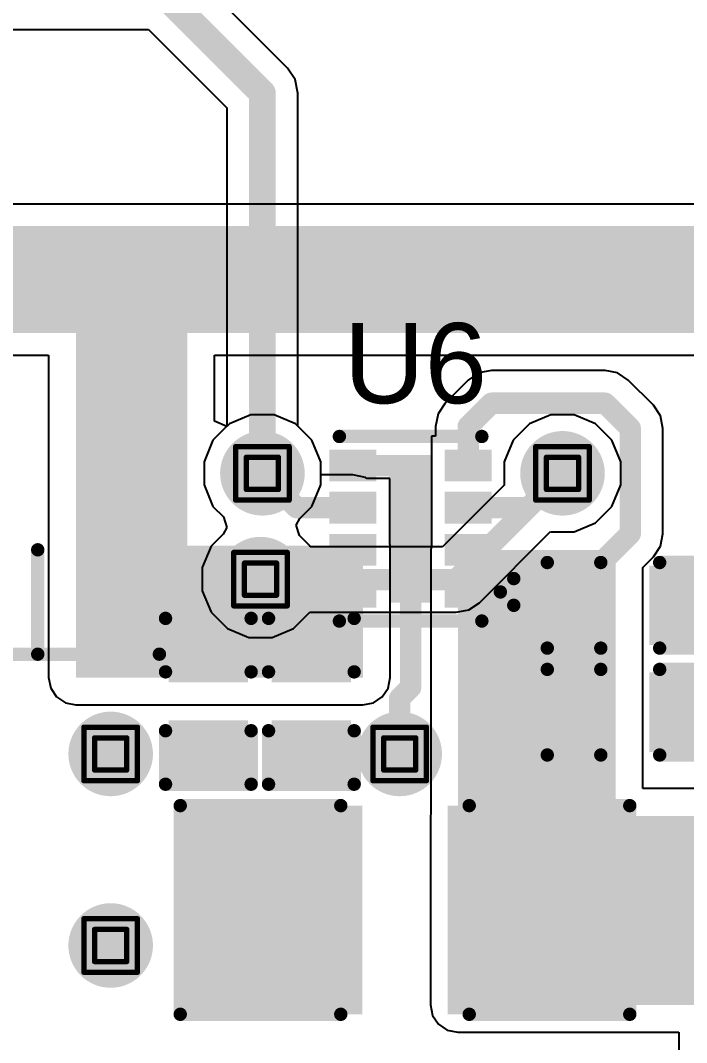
# Model space of a CAD drawing. Header units: inches. Extents: x -6 to 198, y 0 to 119.
# Drawn here: x 48.01 to 54.34, y 21.79 to 31.5 of the extents above; entities that cross this region are included whole.
import ezdxf

# ---------------------------------------------------------------- set-up
doc = ezdxf.new("R2010")
doc.units = ezdxf.units.IN
for name, color, linetype in [('Bottom Layer', 5, 'Continuous'), ('Bottom Solder', 6, 'Continuous'), ('Drill Drawing', 1, 'Continuous'), ('Top Layer', 1, 'Continuous'), ('Top Overlay', 2, 'Continuous'), ('Top Paste', 8, 'Continuous'), ('Top Solder', 216, 'Continuous'), ('Via Holes', 16, 'Continuous')]:
    doc.layers.add(name, color=color, linetype=linetype)
doc.styles.add('Arial', font='', dxfattribs={"height": 0.2})
doc.styles.get('Arial').set_extended_font_data('Arial')

# ---------------------------------------------------------------- blocks, each defined once
blk = doc.blocks.new('DFN_8_1_2_1_6__22')
at = {"layer": 'Top Layer'}
for points in [[(-0.375, 0.7), (-0.375, 0.5), (-0.72, 0.5), (-0.72, 0.7)], [(0.72, 0.7), (0.72, 0.5), (0.375, 0.5), (0.375, 0.7)], [(0.15, 0.65), (0.15, -0.65), (-0.15, -0.65), (-0.15, 0.65)], [(-0.375, 0.3), (-0.375, 0.1), (-0.72, 0.1), (-0.72, 0.3)], [(0.72, 0.3), (0.72, 0.1), (0.375, 0.1), (0.375, 0.3)], [(-0.375, -0.1), (-0.375, -0.3), (-0.72, -0.3), (-0.72, -0.1)], [(0.72, -0.1), (0.72, -0.3), (0.375, -0.3), (0.375, -0.1)], [(-0.375, -0.5), (-0.375, -0.7), (-0.72, -0.7), (-0.72, -0.5)], [(0.72, -0.5), (0.72, -0.7), (0.375, -0.7), (0.375, -0.5)]]:
    blk.add_hatch(color=1, dxfattribs=at).paths.add_polyline_path(points)
at = {"layer": 'Top Paste'}
for points in [[(-0.375, 0.7), (-0.375, 0.5), (-0.72, 0.5), (-0.72, 0.7)], [(0.72, 0.7), (0.72, 0.5), (0.375, 0.5), (0.375, 0.7)], [(0.15, 0.65), (0.15, -0.65), (-0.15, -0.65), (-0.15, 0.65)], [(-0.375, 0.3), (-0.375, 0.1), (-0.72, 0.1), (-0.72, 0.3)], [(0.72, 0.3), (0.72, 0.1), (0.375, 0.1), (0.375, 0.3)], [(-0.375, -0.1), (-0.375, -0.3), (-0.72, -0.3), (-0.72, -0.1)], [(0.72, -0.1), (0.72, -0.3), (0.375, -0.3), (0.375, -0.1)], [(-0.375, -0.5), (-0.375, -0.7), (-0.72, -0.7), (-0.72, -0.5)], [(0.72, -0.5), (0.72, -0.7), (0.375, -0.7), (0.375, -0.5)]]:
    blk.add_hatch(color=8, dxfattribs=at).paths.add_polyline_path(points)
at = {"layer": 'Top Solder'}
for points in [[(-0.3242, 0.7508), (-0.3242, 0.4492), (-0.7708, 0.4492), (-0.7708, 0.7508)], [(0.2008, 0.7008), (0.2008, -0.7008), (-0.2008, -0.7008), (-0.2008, 0.7008)], [(0.7708, 0.7508), (0.7708, 0.4492), (0.3242, 0.4492), (0.3242, 0.7508)], [(-0.3242, 0.3508), (-0.3242, 0.0492), (-0.7708, 0.0492), (-0.7708, 0.3508)], [(0.7708, 0.3508), (0.7708, 0.0492), (0.3242, 0.0492), (0.3242, 0.3508)], [(-0.3242, -0.0492), (-0.3242, -0.3508), (-0.7708, -0.3508), (-0.7708, -0.0492)], [(0.7708, -0.0492), (0.7708, -0.3508), (0.3242, -0.3508), (0.3242, -0.0492)], [(-0.3242, -0.4492), (-0.3242, -0.7508), (-0.7708, -0.7508), (-0.7708, -0.4492)], [(0.7708, -0.4492), (0.7708, -0.7508), (0.3242, -0.7508), (0.3242, -0.4492)]]:
    blk.add_hatch(color=216, dxfattribs=at).paths.add_polyline_path(points)
at = {"layer": 'Top Overlay', "const_width": 0.127}
for points in [[(0.6762, 0.8762), (-0.6762, 0.8762)], [(-0.8523, 0.6), (-0.9793, 0.727)], [(-0.9793, 0.727), (-0.9793, 0.473)], [(-0.8523, 0.6), (-0.9793, 0.473)], [(0.6762, -0.8762), (-0.6762, -0.8762)]]:
    blk.add_lwpolyline(points, dxfattribs=at)
at = {"layer": 'Top Overlay', "const_width": 0.0635}
for points in [[(-0.7079, 0.8762, 1), (-0.6444, 0.8762, 1)], [(0.6444, 0.8762, 1), (0.7079, 0.8762, 1)], [(-1.011, 0.727, 1), (-0.9475, 0.727, 1)], [(-1.011, 0.727, 1), (-0.9475, 0.727, 1)], [(-0.884, 0.6, 1), (-0.8205, 0.6, 1)], [(-0.884, 0.6, 1), (-0.8205, 0.6, 1)], [(-1.011, 0.473, 1), (-0.9475, 0.473, 1)], [(-1.011, 0.473, 1), (-0.9475, 0.473, 1)], [(-0.7079, -0.8762, 1), (-0.6444, -0.8762, 1)], [(0.6444, -0.8762, 1), (0.7079, -0.8762, 1)]]:
    blk.add_lwpolyline(points, format="xyb", close=True, dxfattribs=at)
blk = doc.blocks.new('C___0402_26')
at = {"layer": 'Top Layer'}
for points in [[(-0.6985, -0.3175), (-0.6985, 0.3175), (-0.2413, 0.3175), (-0.2413, -0.3175)], [(0.2413, -0.3175), (0.2413, 0.3175), (0.6985, 0.3175), (0.6985, -0.3175)]]:
    blk.add_hatch(color=1, dxfattribs=at).paths.add_polyline_path(points)
at = {"layer": 'Top Paste'}
for points in [[(-0.6985, -0.3175), (-0.6985, 0.3175), (-0.2413, 0.3175), (-0.2413, -0.3175)], [(0.2413, -0.3175), (0.2413, 0.3175), (0.6985, 0.3175), (0.6985, -0.3175)]]:
    blk.add_hatch(color=8, dxfattribs=at).paths.add_polyline_path(points)
at = {"layer": 'Top Solder'}
for points in [[(-0.7585, -0.3775), (-0.7585, 0.3775), (-0.1813, 0.3775), (-0.1813, -0.3775)], [(0.1813, -0.3775), (0.1813, 0.3775), (0.7585, 0.3775), (0.7585, -0.3775)]]:
    blk.add_hatch(color=216, dxfattribs=at).paths.add_polyline_path(points)
at = {"layer": 'Top Overlay', "const_width": 0.127}
for points in [[(-0.7874, 0.4064), (-0.7874, -0.4064)], [(-0.2794, 0.4064), (-0.7874, 0.4064)], [(0.7874, 0.4064), (0.2794, 0.4064)], [(0.7874, 0.4064), (0.7874, -0.4064)], [(-0.2794, -0.4064), (-0.7874, -0.4064)], [(0.7874, -0.4064), (0.2794, -0.4064)]]:
    blk.add_lwpolyline(points, dxfattribs=at)
at = {"layer": 'Top Overlay', "const_width": 0.0635}
for points in [[(-0.8191, 0.4064, 1), (-0.7556, 0.4064, 1)], [(-0.8191, 0.4064, 1), (-0.7556, 0.4064, 1)], [(-0.3111, 0.4064, 1), (-0.2477, 0.4064, 1)], [(0.2477, 0.4064, 1), (0.3111, 0.4064, 1)], [(0.7556, 0.4064, 1), (0.8191, 0.4064, 1)], [(0.7556, 0.4064, 1), (0.8191, 0.4064, 1)], [(-0.8191, -0.4064, 1), (-0.7556, -0.4064, 1)], [(-0.8191, -0.4064, 1), (-0.7556, -0.4064, 1)], [(-0.3111, -0.4064, 1), (-0.2477, -0.4064, 1)], [(0.2477, -0.4064, 1), (0.3111, -0.4064, 1)], [(0.7556, -0.4064, 1), (0.8191, -0.4064, 1)], [(0.7556, -0.4064, 1), (0.8191, -0.4064, 1)]]:
    blk.add_lwpolyline(points, format="xyb", close=True, dxfattribs=at)
blk = doc.blocks.new('C___0402_28')
at = {"layer": 'Top Layer'}
for points in [[(-0.6985, -0.3175), (-0.6985, 0.3175), (-0.2413, 0.3175), (-0.2413, -0.3175)], [(0.2413, -0.3175), (0.2413, 0.3175), (0.6985, 0.3175), (0.6985, -0.3175)]]:
    blk.add_hatch(color=1, dxfattribs=at).paths.add_polyline_path(points)
at = {"layer": 'Top Paste'}
for points in [[(-0.6985, -0.3175), (-0.6985, 0.3175), (-0.2413, 0.3175), (-0.2413, -0.3175)], [(0.2413, -0.3175), (0.2413, 0.3175), (0.6985, 0.3175), (0.6985, -0.3175)]]:
    blk.add_hatch(color=8, dxfattribs=at).paths.add_polyline_path(points)
at = {"layer": 'Top Solder'}
for points in [[(-0.7585, -0.3775), (-0.7585, 0.3775), (-0.1813, 0.3775), (-0.1813, -0.3775)], [(0.1813, -0.3775), (0.1813, 0.3775), (0.7585, 0.3775), (0.7585, -0.3775)]]:
    blk.add_hatch(color=216, dxfattribs=at).paths.add_polyline_path(points)
at = {"layer": 'Top Overlay', "const_width": 0.127}
for points in [[(-0.7874, 0.4064), (-0.7874, -0.4064)], [(-0.7874, 0.4064), (-0.2794, 0.4064)], [(0.2794, 0.4064), (0.7874, 0.4064)], [(0.7874, 0.4064), (0.7874, -0.4064)], [(-0.7874, -0.4064), (-0.2794, -0.4064)], [(0.2794, -0.4064), (0.7874, -0.4064)]]:
    blk.add_lwpolyline(points, dxfattribs=at)
at = {"layer": 'Top Overlay', "const_width": 0.0635}
for points in [[(-0.8191, 0.4064, 1), (-0.7556, 0.4064, 1)], [(-0.8191, 0.4064, 1), (-0.7556, 0.4064, 1)], [(-0.3111, 0.4064, 1), (-0.2477, 0.4064, 1)], [(0.2477, 0.4064, 1), (0.3111, 0.4064, 1)], [(0.7556, 0.4064, 1), (0.8191, 0.4064, 1)], [(0.7556, 0.4064, 1), (0.8191, 0.4064, 1)], [(-0.8191, -0.4064, 1), (-0.7556, -0.4064, 1)], [(-0.8191, -0.4064, 1), (-0.7556, -0.4064, 1)], [(-0.3111, -0.4064, 1), (-0.2477, -0.4064, 1)], [(0.2477, -0.4064, 1), (0.3111, -0.4064, 1)], [(0.7556, -0.4064, 1), (0.8191, -0.4064, 1)], [(0.7556, -0.4064, 1), (0.8191, -0.4064, 1)]]:
    blk.add_lwpolyline(points, format="xyb", close=True, dxfattribs=at)
blk = doc.blocks.new('C___1206_111')
at = {"layer": 'Top Layer'}
for points in [[(-2.032, 0.889), (-0.508, 0.889), (-0.508, -0.889), (-2.032, -0.889)], [(0.508, 0.889), (2.032, 0.889), (2.032, -0.889), (0.508, -0.889)]]:
    blk.add_hatch(color=1, dxfattribs=at).paths.add_polyline_path(points)
at = {"layer": 'Top Paste'}
for points in [[(-2.032, 0.889), (-0.508, 0.889), (-0.508, -0.889), (-2.032, -0.889)], [(0.508, 0.889), (2.032, 0.889), (2.032, -0.889), (0.508, -0.889)]]:
    blk.add_hatch(color=8, dxfattribs=at).paths.add_polyline_path(points)
at = {"layer": 'Top Solder'}
for points in [[(-2.1336, 0.9906), (-0.4064, 0.9906), (-0.4064, -0.9906), (-2.1336, -0.9906)], [(0.4064, 0.9906), (2.1336, 0.9906), (2.1336, -0.9906), (0.4064, -0.9906)]]:
    blk.add_hatch(color=216, dxfattribs=at).paths.add_polyline_path(points)
at = {"layer": 'Top Overlay', "const_width": 0.127}
for points in [[(-2.1336, 0.9906), (-2.1336, -0.9906)], [(-0.6096, 0.9906), (-2.1336, 0.9906)], [(2.1336, 0.9906), (0.6096, 0.9906)], [(2.1336, 0.9906), (2.1336, -0.9906)], [(-0.6096, -0.9906), (-2.1336, -0.9906)], [(2.1336, -0.9906), (0.6096, -0.9906)]]:
    blk.add_lwpolyline(points, dxfattribs=at)
at = {"layer": 'Top Overlay', "const_width": 0.0635}
for points in [[(-2.16535, 0.9906, 1), (-2.10185, 0.9906, 1)], [(-2.16535, 0.9906, 1), (-2.10185, 0.9906, 1)], [(-0.64135, 0.9906, 1), (-0.57785, 0.9906, 1)], [(0.57785, 0.9906, 1), (0.64135, 0.9906, 1)], [(2.10185, 0.9906, 1), (2.16535, 0.9906, 1)], [(2.10185, 0.9906, 1), (2.16535, 0.9906, 1)], [(-2.16535, -0.9906, 1), (-2.10185, -0.9906, 1)], [(-2.16535, -0.9906, 1), (-2.10185, -0.9906, 1)], [(-0.64135, -0.9906, 1), (-0.57785, -0.9906, 1)], [(0.57785, -0.9906, 1), (0.64135, -0.9906, 1)], [(2.10185, -0.9906, 1), (2.16535, -0.9906, 1)], [(2.10185, -0.9906, 1), (2.16535, -0.9906, 1)]]:
    blk.add_lwpolyline(points, format="xyb", close=True, dxfattribs=at)
blk = doc.blocks.new('C___0402_114')
at = {"layer": 'Top Layer'}
for points in [[(-0.6985, -0.3175), (-0.6985, 0.3175), (-0.2413, 0.3175), (-0.2413, -0.3175)], [(0.2413, -0.3175), (0.2413, 0.3175), (0.6985, 0.3175), (0.6985, -0.3175)]]:
    blk.add_hatch(color=1, dxfattribs=at).paths.add_polyline_path(points)
at = {"layer": 'Top Paste'}
for points in [[(-0.6985, -0.3175), (-0.6985, 0.3175), (-0.2413, 0.3175), (-0.2413, -0.3175)], [(0.2413, -0.3175), (0.2413, 0.3175), (0.6985, 0.3175), (0.6985, -0.3175)]]:
    blk.add_hatch(color=8, dxfattribs=at).paths.add_polyline_path(points)
at = {"layer": 'Top Solder'}
for points in [[(-0.7585, -0.3775), (-0.7585, 0.3775), (-0.1813, 0.3775), (-0.1813, -0.3775)], [(0.1813, -0.3775), (0.1813, 0.3775), (0.7585, 0.3775), (0.7585, -0.3775)]]:
    blk.add_hatch(color=216, dxfattribs=at).paths.add_polyline_path(points)
at = {"layer": 'Top Overlay', "const_width": 0.127}
for points in [[(-0.7874, 0.4064), (-0.7874, -0.4064)], [(-0.2794, 0.4064), (-0.7874, 0.4064)], [(0.7874, 0.4064), (0.2794, 0.4064)], [(0.7874, 0.4064), (0.7874, -0.4064)], [(-0.2794, -0.4064), (-0.7874, -0.4064)], [(0.7874, -0.4064), (0.2794, -0.4064)]]:
    blk.add_lwpolyline(points, dxfattribs=at)
at = {"layer": 'Top Overlay', "const_width": 0.0635}
for points in [[(-0.8191, 0.4064, 1), (-0.7556, 0.4064, 1)], [(-0.8191, 0.4064, 1), (-0.7556, 0.4064, 1)], [(-0.3111, 0.4064, 1), (-0.2477, 0.4064, 1)], [(0.2477, 0.4064, 1), (0.3111, 0.4064, 1)], [(0.7556, 0.4064, 1), (0.8191, 0.4064, 1)], [(0.7556, 0.4064, 1), (0.8191, 0.4064, 1)], [(-0.8191, -0.4064, 1), (-0.7556, -0.4064, 1)], [(-0.8191, -0.4064, 1), (-0.7556, -0.4064, 1)], [(-0.3111, -0.4064, 1), (-0.2477, -0.4064, 1)], [(0.2477, -0.4064, 1), (0.3111, -0.4064, 1)], [(0.7556, -0.4064, 1), (0.8191, -0.4064, 1)], [(0.7556, -0.4064, 1), (0.8191, -0.4064, 1)]]:
    blk.add_lwpolyline(points, format="xyb", close=True, dxfattribs=at)
blk = doc.blocks.new('C___0402_122')
at = {"layer": 'Top Layer'}
for points in [[(-0.6985, -0.3175), (-0.6985, 0.3175), (-0.2413, 0.3175), (-0.2413, -0.3175)], [(0.2413, -0.3175), (0.2413, 0.3175), (0.6985, 0.3175), (0.6985, -0.3175)]]:
    blk.add_hatch(color=1, dxfattribs=at).paths.add_polyline_path(points)
at = {"layer": 'Top Paste'}
for points in [[(-0.6985, -0.3175), (-0.6985, 0.3175), (-0.2413, 0.3175), (-0.2413, -0.3175)], [(0.2413, -0.3175), (0.2413, 0.3175), (0.6985, 0.3175), (0.6985, -0.3175)]]:
    blk.add_hatch(color=8, dxfattribs=at).paths.add_polyline_path(points)
at = {"layer": 'Top Solder'}
for points in [[(-0.7585, -0.3775), (-0.7585, 0.3775), (-0.1813, 0.3775), (-0.1813, -0.3775)], [(0.1813, -0.3775), (0.1813, 0.3775), (0.7585, 0.3775), (0.7585, -0.3775)]]:
    blk.add_hatch(color=216, dxfattribs=at).paths.add_polyline_path(points)
at = {"layer": 'Top Overlay', "const_width": 0.127}
for points in [[(-0.7874, 0.4064), (-0.2794, 0.4064)], [(-0.7874, 0.4064), (-0.7874, -0.4064)], [(0.2794, 0.4064), (0.7874, 0.4064)], [(0.7874, 0.4064), (0.7874, -0.4064)], [(-0.7874, -0.4064), (-0.2794, -0.4064)], [(0.2794, -0.4064), (0.7874, -0.4064)]]:
    blk.add_lwpolyline(points, dxfattribs=at)
at = {"layer": 'Top Overlay', "const_width": 0.0635}
for points in [[(-0.8191, 0.4064, 1), (-0.7556, 0.4064, 1)], [(-0.8191, 0.4064, 1), (-0.7556, 0.4064, 1)], [(-0.3111, 0.4064, 1), (-0.2477, 0.4064, 1)], [(0.2477, 0.4064, 1), (0.3111, 0.4064, 1)], [(0.7556, 0.4064, 1), (0.8191, 0.4064, 1)], [(0.7556, 0.4064, 1), (0.8191, 0.4064, 1)], [(-0.8191, -0.4064, 1), (-0.7556, -0.4064, 1)], [(-0.8191, -0.4064, 1), (-0.7556, -0.4064, 1)], [(-0.3111, -0.4064, 1), (-0.2477, -0.4064, 1)], [(0.2477, -0.4064, 1), (0.3111, -0.4064, 1)], [(0.7556, -0.4064, 1), (0.8191, -0.4064, 1)], [(0.7556, -0.4064, 1), (0.8191, -0.4064, 1)]]:
    blk.add_lwpolyline(points, format="xyb", close=True, dxfattribs=at)

msp = doc.modelspace()

# ---------------------------------------------------------------- hatches: boundary and pattern name
at = {"layer": 'Bottom Layer'}
h = msp.add_hatch(color=5, dxfattribs=at)
edge = h.paths.add_edge_path()
edge.add_arc((50.3101, 27.1963), 0.3, 0, 360)
h = msp.add_hatch(color=5, dxfattribs=at)
edge = h.paths.add_edge_path()
edge.add_arc((53.1585, 27.1963), 0.3, 0, 360)
h = msp.add_hatch(color=5, dxfattribs=at)
edge = h.paths.add_edge_path()
edge.add_arc((50.292, 26.1917), 0.3, 0, 360)
h = msp.add_hatch(color=5, dxfattribs=at)
edge = h.paths.add_edge_path()
edge.add_arc((48.8696, 24.5319), 0.3, 0, 360)
h = msp.add_hatch(color=5, dxfattribs=at)
edge = h.paths.add_edge_path()
edge.add_arc((51.613, 24.5319), 0.3, 0, 360)
h = msp.add_hatch(color=5, dxfattribs=at)
edge = h.paths.add_edge_path()
edge.add_arc((48.8696, 22.713), 0.3, 0, 360)
at = {"layer": 'Bottom Solder'}
h = msp.add_hatch(color=6, dxfattribs=at)
edge = h.paths.add_edge_path()
edge.add_arc((50.3101, 27.1963), 0.4016, 0, 360)
h = msp.add_hatch(color=6, dxfattribs=at)
edge = h.paths.add_edge_path()
edge.add_arc((53.1585, 27.1963), 0.4016, 0, 360)
h = msp.add_hatch(color=6, dxfattribs=at)
edge = h.paths.add_edge_path()
edge.add_arc((50.292, 26.1917), 0.4016, 0, 360)
h = msp.add_hatch(color=6, dxfattribs=at)
edge = h.paths.add_edge_path()
edge.add_arc((48.8696, 24.5319), 0.4016, 0, 360)
h = msp.add_hatch(color=6, dxfattribs=at)
edge = h.paths.add_edge_path()
edge.add_arc((51.613, 24.5319), 0.4016, 0, 360)
h = msp.add_hatch(color=6, dxfattribs=at)
edge = h.paths.add_edge_path()
edge.add_arc((48.8696, 22.713), 0.4016, 0, 360)
at = {"layer": 'Top Layer'}
for points in [[(48.5394, 25.2561), (49.5959, 25.2561), (49.5959, 29.3383), (48.5394, 29.3383)], [(51.2642, 26.5096), (48.5394, 26.5096), (48.5394, 25.2561), (51.2642, 25.2561)], [(53.6625, 26.4689), (52.167, 26.4689), (52.167, 22.1522), (53.6625, 22.1522)], [(52.1634, 22.1488), (58.3565, 22.1488), (58.3565, 23.9439), (52.1634, 23.9439)]]:
    msp.add_hatch(color=1, dxfattribs=at).paths.add_polyline_path(points)
h = msp.add_hatch(color=1, dxfattribs=at)
edge = h.paths.add_edge_path()
edge.add_arc((50.3101, 27.1963), 0.3, 0, 360)
h = msp.add_hatch(color=1, dxfattribs=at)
edge = h.paths.add_edge_path()
edge.add_arc((53.1585, 27.1963), 0.3, 0, 360)
h = msp.add_hatch(color=1, dxfattribs=at)
edge = h.paths.add_edge_path()
edge.add_arc((50.292, 26.1917), 0.3, 0, 360)
h = msp.add_hatch(color=1, dxfattribs=at)
edge = h.paths.add_edge_path()
edge.add_arc((48.8696, 24.5319), 0.3, 0, 360)
h = msp.add_hatch(color=1, dxfattribs=at)
edge = h.paths.add_edge_path()
edge.add_arc((51.613, 24.5319), 0.3, 0, 360)
h = msp.add_hatch(color=1, dxfattribs=at)
edge = h.paths.add_edge_path()
edge.add_arc((48.8696, 22.713), 0.3, 0, 360)
at = {"layer": 'Top Solder'}
h = msp.add_hatch(color=216, dxfattribs=at)
edge = h.paths.add_edge_path()
edge.add_arc((50.3101, 27.1963), 0.4016, 0, 360)
h = msp.add_hatch(color=216, dxfattribs=at)
edge = h.paths.add_edge_path()
edge.add_arc((53.1585, 27.1963), 0.4016, 0, 360)
h = msp.add_hatch(color=216, dxfattribs=at)
edge = h.paths.add_edge_path()
edge.add_arc((50.292, 26.1917), 0.4016, 0, 360)
h = msp.add_hatch(color=216, dxfattribs=at)
edge = h.paths.add_edge_path()
edge.add_arc((48.8696, 24.5319), 0.4016, 0, 360)
h = msp.add_hatch(color=216, dxfattribs=at)
edge = h.paths.add_edge_path()
edge.add_arc((51.613, 24.5319), 0.4016, 0, 360)
h = msp.add_hatch(color=216, dxfattribs=at)
edge = h.paths.add_edge_path()
edge.add_arc((48.8696, 22.713), 0.4016, 0, 360)
at = {"layer": 'Via Holes'}
h = msp.add_hatch(color=7, dxfattribs=at)
edge = h.paths.add_edge_path()
edge.add_arc((50.3101, 27.1963), 0.15, 0, 360)
h = msp.add_hatch(color=7, dxfattribs=at)
edge = h.paths.add_edge_path()
edge.add_arc((53.1585, 27.1963), 0.15, 0, 360)
h = msp.add_hatch(color=7, dxfattribs=at)
edge = h.paths.add_edge_path()
edge.add_arc((50.292, 26.1917), 0.15, 0, 360)
h = msp.add_hatch(color=7, dxfattribs=at)
edge = h.paths.add_edge_path()
edge.add_arc((48.8696, 24.5319), 0.15, 0, 360)
h = msp.add_hatch(color=7, dxfattribs=at)
edge = h.paths.add_edge_path()
edge.add_arc((51.613, 24.5319), 0.15, 0, 360)
h = msp.add_hatch(color=7, dxfattribs=at)
edge = h.paths.add_edge_path()
edge.add_arc((48.8696, 22.713), 0.15, 0, 360)

# ---------------------------------------------------------------- linework, layer by layer
at = {"layer": 'Bottom Layer'}
for p, q in [((50.5481, 31.0436), (49.6051, 31.9867)), ((29.0918, 31.412), (49.2275, 31.412)), ((49.2275, 31.412), (49.9734, 30.6661)), ((50.6211, 30.9344), (50.5481, 31.0436)), ((50.6467, 30.8056), (50.6211, 30.9344)), ((50.6467, 27.6431), (50.6467, 30.8056)), ((49.9734, 30.6661), (49.9734, 27.6431)), ((52.8447, 27.6659), (52.6888, 27.5101)), ((53.0483, 27.7503), (52.8447, 27.6659)), ((53.2687, 27.7503), (53.0483, 27.7503)), ((53.4723, 27.6659), (53.2687, 27.7503)), ((53.6282, 27.5101), (53.4723, 27.6659)), ((49.9734, 27.6431), (49.8404, 27.5101)), ((50.7797, 27.5101), (50.6467, 27.6431)), ((49.8404, 27.5101), (49.7561, 27.3065)), ((50.8641, 27.3065), (50.7797, 27.5101)), ((52.6888, 27.5101), (52.6045, 27.3065)), ((53.7125, 27.3065), (53.6282, 27.5101)), ((49.7561, 27.3065), (49.7561, 27.0861)), ((50.8641, 27.0861), (50.8641, 27.3065)), ((52.6045, 27.3065), (52.6045, 27.0861)), ((53.7125, 27.0861), (53.7125, 27.3065)), ((49.7561, 27.0861), (49.8404, 26.8825)), ((50.7797, 26.8825), (50.8641, 27.0861)), ((52.6058, 27.083), (52.0209, 26.4982)), ((52.6045, 27.0861), (52.6058, 27.083)), ((53.6282, 26.8825), (53.7125, 27.0861)), ((49.8404, 26.8825), (49.9399, 26.783)), ((50.6652, 26.7679), (50.7797, 26.8825)), ((53.4723, 26.7266), (53.6282, 26.8825)), ((49.9399, 26.783), (49.9716, 26.6823)), ((50.6305, 26.7056), (50.6652, 26.7679)), ((50.6622, 26.605), (50.6305, 26.7056)), ((53.2687, 26.6423), (53.4723, 26.7266)), ((49.9369, 26.6201), (49.8223, 26.5055)), ((49.9716, 26.6823), (49.9369, 26.6201)), ((50.7617, 26.5055), (50.6622, 26.605)), ((52.3694, 25.9677), (53.0453, 26.6435)), ((53.0453, 26.6435), (53.0483, 26.6423)), ((53.0483, 26.6423), (53.2687, 26.6423)), ((49.8223, 26.5055), (49.738, 26.3019)), ((50.7647, 26.4982), (50.7617, 26.5055)), ((52.0209, 26.4982), (50.7647, 26.4982)), ((49.738, 26.3019), (49.738, 26.0815)), ((49.738, 26.0815), (49.8223, 25.8779)), ((52.2686, 25.9003), (52.3694, 25.9677)), ((49.8223, 25.8779), (49.9782, 25.7221)), ((50.6058, 25.7221), (50.7604, 25.8766)), ((50.7604, 25.8766), (52.1496, 25.8766)), ((52.1496, 25.8766), (52.2686, 25.9003)), ((49.9782, 25.7221), (50.1818, 25.6377)), ((50.4022, 25.6377), (50.6058, 25.7221)), ((50.1818, 25.6377), (50.4022, 25.6377))]:
    msp.add_line(p, q, dxfattribs=at)
for points, const_width in [([(49.367, 31.7487), (50.3101, 30.8056)], 0.254), ([(50.3101, 27.1963), (50.3101, 30.8056)], 0.254), ([(52.1496, 26.1874), (53.1585, 27.1963)], 0.2032), ([(50.3057, 26.1917), (50.3101, 26.1874)], 0.2032), ([(50.3101, 26.1874), (52.1496, 26.1874)], 0.2032)]:
    msp.add_lwpolyline(points, dxfattribs=dict(at, const_width=const_width))
for points, const_width in [([(50.2466, 30.8056, 1), (50.3736, 30.8056, 1)], 0.127), ([(50.2466, 30.8056, 1), (50.3736, 30.8056, 1)], 0.127), ([(50.2466, 27.1963, 1), (50.3736, 27.1963, 1)], 0.127), ([(53.1077, 27.1963, 1), (53.2093, 27.1963, 1)], 0.1016), ([(50.2549, 26.1917, 1), (50.3565, 26.1917, 1)], 0.1016), ([(50.2593, 26.1874, 1), (50.3609, 26.1874, 1)], 0.1016), ([(50.2593, 26.1874, 1), (50.3609, 26.1874, 1)], 0.1016), ([(52.0988, 26.1874, 1), (52.2004, 26.1874, 1)], 0.1016), ([(52.0988, 26.1874, 1), (52.2004, 26.1874, 1)], 0.1016)]:
    msp.add_lwpolyline(points, format="xyb", close=True, dxfattribs=dict(at, const_width=const_width))
at = {"layer": 'Drill Drawing', "const_width": 0.0508}
for points in [[(50.0561, 27.4503), (50.5641, 27.4503)], [(50.0561, 26.9423), (50.0561, 27.4503)], [(50.5641, 26.9423), (50.5641, 27.4503)], [(52.9045, 27.4503), (53.4125, 27.4503)], [(52.9045, 26.9423), (52.9045, 27.4503)], [(53.4125, 26.9423), (53.4125, 27.4503)], [(50.1577, 27.3487), (50.4625, 27.3487)], [(50.1577, 27.0439), (50.1577, 27.3487)], [(50.4625, 27.0439), (50.4625, 27.3487)], [(53.0061, 27.3487), (53.3109, 27.3487)], [(53.0061, 27.0439), (53.0061, 27.3487)], [(53.3109, 27.0439), (53.3109, 27.3487)], [(50.1577, 27.0439), (50.4625, 27.0439)], [(53.0061, 27.0439), (53.3109, 27.0439)], [(50.0561, 26.9423), (50.5641, 26.9423)], [(52.9045, 26.9423), (53.4125, 26.9423)], [(50.038, 26.4457), (50.546, 26.4457)], [(50.038, 25.9377), (50.038, 26.4457)], [(50.546, 25.9377), (50.546, 26.4457)], [(50.1396, 26.3441), (50.4444, 26.3441)], [(50.1396, 26.0393), (50.1396, 26.3441)], [(50.4444, 26.0393), (50.4444, 26.3441)], [(50.1396, 26.0393), (50.4444, 26.0393)], [(50.038, 25.9377), (50.546, 25.9377)], [(48.6156, 24.7859), (49.1236, 24.7859)], [(48.6156, 24.2779), (48.6156, 24.7859)], [(49.1236, 24.2779), (49.1236, 24.7859)], [(51.359, 24.7859), (51.867, 24.7859)], [(51.359, 24.2779), (51.359, 24.7859)], [(51.867, 24.2779), (51.867, 24.7859)], [(48.7172, 24.6843), (49.022, 24.6843)], [(48.7172, 24.3795), (48.7172, 24.6843)], [(49.022, 24.3795), (49.022, 24.6843)], [(51.4606, 24.6843), (51.7654, 24.6843)], [(51.4606, 24.3795), (51.4606, 24.6843)], [(51.7654, 24.3795), (51.7654, 24.6843)], [(48.7172, 24.3795), (49.022, 24.3795)], [(51.4606, 24.3795), (51.7654, 24.3795)], [(48.6156, 24.2779), (49.1236, 24.2779)], [(51.359, 24.2779), (51.867, 24.2779)], [(48.6156, 22.967), (49.1236, 22.967)], [(48.6156, 22.459), (48.6156, 22.967)], [(49.1236, 22.459), (49.1236, 22.967)], [(48.7172, 22.8654), (49.022, 22.8654)], [(48.7172, 22.5606), (48.7172, 22.8654)], [(49.022, 22.5606), (49.022, 22.8654)], [(48.7172, 22.5606), (49.022, 22.5606)], [(48.6156, 22.459), (49.1236, 22.459)]]:
    msp.add_lwpolyline(points, dxfattribs=at)
at = {"layer": 'Drill Drawing', "const_width": 0.0254}
for points in [[(50.0434, 27.4503, 1), (50.0688, 27.4503, 1)], [(50.0434, 27.4503, 1), (50.0688, 27.4503, 1)], [(50.5514, 27.4503, 1), (50.5768, 27.4503, 1)], [(50.5514, 27.4503, 1), (50.5768, 27.4503, 1)], [(52.8918, 27.4503, 1), (52.9172, 27.4503, 1)], [(52.8918, 27.4503, 1), (52.9172, 27.4503, 1)], [(53.3998, 27.4503, 1), (53.4252, 27.4503, 1)], [(53.3998, 27.4503, 1), (53.4252, 27.4503, 1)], [(50.145, 27.3487, 1), (50.1704, 27.3487, 1)], [(50.145, 27.3487, 1), (50.1704, 27.3487, 1)], [(50.4498, 27.3487, 1), (50.4752, 27.3487, 1)], [(50.4498, 27.3487, 1), (50.4752, 27.3487, 1)], [(52.9934, 27.3487, 1), (53.0188, 27.3487, 1)], [(52.9934, 27.3487, 1), (53.0188, 27.3487, 1)], [(53.2982, 27.3487, 1), (53.3236, 27.3487, 1)], [(53.2982, 27.3487, 1), (53.3236, 27.3487, 1)], [(50.145, 27.0439, 1), (50.1704, 27.0439, 1)], [(50.145, 27.0439, 1), (50.1704, 27.0439, 1)], [(50.4498, 27.0439, 1), (50.4752, 27.0439, 1)], [(50.4498, 27.0439, 1), (50.4752, 27.0439, 1)], [(52.9934, 27.0439, 1), (53.0188, 27.0439, 1)], [(52.9934, 27.0439, 1), (53.0188, 27.0439, 1)], [(53.2982, 27.0439, 1), (53.3236, 27.0439, 1)], [(53.2982, 27.0439, 1), (53.3236, 27.0439, 1)], [(50.0434, 26.9423, 1), (50.0688, 26.9423, 1)], [(50.0434, 26.9423, 1), (50.0688, 26.9423, 1)], [(50.5514, 26.9423, 1), (50.5768, 26.9423, 1)], [(50.5514, 26.9423, 1), (50.5768, 26.9423, 1)], [(52.8918, 26.9423, 1), (52.9172, 26.9423, 1)], [(52.8918, 26.9423, 1), (52.9172, 26.9423, 1)], [(53.3998, 26.9423, 1), (53.4252, 26.9423, 1)], [(53.3998, 26.9423, 1), (53.4252, 26.9423, 1)], [(50.0253, 26.4457, 1), (50.0507, 26.4457, 1)], [(50.0253, 26.4457, 1), (50.0507, 26.4457, 1)], [(50.5333, 26.4457, 1), (50.5587, 26.4457, 1)], [(50.5333, 26.4457, 1), (50.5587, 26.4457, 1)], [(50.1269, 26.3441, 1), (50.1523, 26.3441, 1)], [(50.1269, 26.3441, 1), (50.1523, 26.3441, 1)], [(50.4317, 26.3441, 1), (50.4571, 26.3441, 1)], [(50.4317, 26.3441, 1), (50.4571, 26.3441, 1)], [(50.1269, 26.0393, 1), (50.1523, 26.0393, 1)], [(50.1269, 26.0393, 1), (50.1523, 26.0393, 1)], [(50.4317, 26.0393, 1), (50.4571, 26.0393, 1)], [(50.4317, 26.0393, 1), (50.4571, 26.0393, 1)], [(50.0253, 25.9377, 1), (50.0507, 25.9377, 1)], [(50.0253, 25.9377, 1), (50.0507, 25.9377, 1)], [(50.5333, 25.9377, 1), (50.5587, 25.9377, 1)], [(50.5333, 25.9377, 1), (50.5587, 25.9377, 1)], [(48.6029, 24.7859, 1), (48.6283, 24.7859, 1)], [(48.6029, 24.7859, 1), (48.6283, 24.7859, 1)], [(49.1109, 24.7859, 1), (49.1363, 24.7859, 1)], [(49.1109, 24.7859, 1), (49.1363, 24.7859, 1)], [(51.3463, 24.7859, 1), (51.3717, 24.7859, 1)], [(51.3463, 24.7859, 1), (51.3717, 24.7859, 1)], [(51.8543, 24.7859, 1), (51.8797, 24.7859, 1)], [(51.8543, 24.7859, 1), (51.8797, 24.7859, 1)], [(48.7045, 24.6843, 1), (48.7299, 24.6843, 1)], [(48.7045, 24.6843, 1), (48.7299, 24.6843, 1)], [(49.0093, 24.6843, 1), (49.0347, 24.6843, 1)], [(49.0093, 24.6843, 1), (49.0347, 24.6843, 1)], [(51.4479, 24.6843, 1), (51.4733, 24.6843, 1)], [(51.4479, 24.6843, 1), (51.4733, 24.6843, 1)], [(51.7527, 24.6843, 1), (51.7781, 24.6843, 1)], [(51.7527, 24.6843, 1), (51.7781, 24.6843, 1)], [(48.7045, 24.3795, 1), (48.7299, 24.3795, 1)], [(48.7045, 24.3795, 1), (48.7299, 24.3795, 1)], [(49.0093, 24.3795, 1), (49.0347, 24.3795, 1)], [(49.0093, 24.3795, 1), (49.0347, 24.3795, 1)], [(51.4479, 24.3795, 1), (51.4733, 24.3795, 1)], [(51.4479, 24.3795, 1), (51.4733, 24.3795, 1)], [(51.7527, 24.3795, 1), (51.7781, 24.3795, 1)], [(51.7527, 24.3795, 1), (51.7781, 24.3795, 1)], [(48.6029, 24.2779, 1), (48.6283, 24.2779, 1)], [(48.6029, 24.2779, 1), (48.6283, 24.2779, 1)], [(49.1109, 24.2779, 1), (49.1363, 24.2779, 1)], [(49.1109, 24.2779, 1), (49.1363, 24.2779, 1)], [(51.3463, 24.2779, 1), (51.3717, 24.2779, 1)], [(51.3463, 24.2779, 1), (51.3717, 24.2779, 1)], [(51.8543, 24.2779, 1), (51.8797, 24.2779, 1)], [(51.8543, 24.2779, 1), (51.8797, 24.2779, 1)], [(48.6029, 22.967, 1), (48.6283, 22.967, 1)], [(48.6029, 22.967, 1), (48.6283, 22.967, 1)], [(49.1109, 22.967, 1), (49.1363, 22.967, 1)], [(49.1109, 22.967, 1), (49.1363, 22.967, 1)], [(48.7045, 22.8654, 1), (48.7299, 22.8654, 1)], [(48.7045, 22.8654, 1), (48.7299, 22.8654, 1)], [(49.0093, 22.8654, 1), (49.0347, 22.8654, 1)], [(49.0093, 22.8654, 1), (49.0347, 22.8654, 1)], [(48.7045, 22.5606, 1), (48.7299, 22.5606, 1)], [(48.7045, 22.5606, 1), (48.7299, 22.5606, 1)], [(49.0093, 22.5606, 1), (49.0347, 22.5606, 1)], [(49.0093, 22.5606, 1), (49.0347, 22.5606, 1)], [(48.6029, 22.459, 1), (48.6283, 22.459, 1)], [(48.6029, 22.459, 1), (48.6283, 22.459, 1)], [(49.1109, 22.459, 1), (49.1363, 22.459, 1)], [(49.1109, 22.459, 1), (49.1363, 22.459, 1)]]:
    msp.add_lwpolyline(points, format="xyb", close=True, dxfattribs=at)
at = {"layer": 'Top Layer'}
for p, q in [((56.6566, 29.7532), (42.8307, 29.7532)), ((43.1279, 28.3185), (48.2804, 28.3185)), ((48.2804, 28.3185), (48.2804, 26.5096)), ((49.8549, 27.6905), (49.8549, 28.3185)), ((49.8549, 28.3185), (56.3595, 28.3185)), ((52.3654, 28.1494), (52.2646, 28.0821)), ((52.4844, 28.1731), (52.3654, 28.1494)), ((53.5625, 28.1731), (52.4844, 28.1731)), ((53.6814, 28.1494), (53.5625, 28.1731)), ((53.7822, 28.0821), (53.6814, 28.1494)), ((52.2646, 28.0821), (52.0444, 27.8619)), ((54.0212, 27.8431), (53.7822, 28.0821)), ((52.0444, 27.8619), (51.977, 27.761)), ((51.977, 27.761), (51.9534, 27.6421)), ((54.0886, 27.7423), (54.0212, 27.8431)), ((49.9722, 27.6419), (49.8549, 27.6905)), ((49.9963, 27.6659), (49.9722, 27.6419)), ((50.1999, 27.7503), (49.9963, 27.6659)), ((50.4203, 27.7503), (50.1999, 27.7503)), ((50.6239, 27.6659), (50.4203, 27.7503)), ((50.7797, 27.5101), (50.6239, 27.6659)), ((54.1122, 27.6234), (54.0886, 27.7423)), ((51.9534, 27.6421), (51.9534, 27.5478)), ((54.1122, 26.6225), (54.1122, 27.6234)), ((50.8641, 27.3065), (50.7797, 27.5101)), ((51.9534, 27.5478), (51.9138, 27.5478)), ((51.9138, 27.5478), (51.9138, 26.4982)), ((50.8641, 27.1808), (50.8641, 27.3065)), ((51.1692, 27.1808), (50.8641, 27.1808)), ((51.2881, 27.1571), (51.1692, 27.1808)), ((51.302, 27.1478), (51.2881, 27.1571)), ((51.5195, 27.1478), (51.302, 27.1478)), ((51.5195, 26.5284), (51.5195, 27.1478)), ((54.0886, 26.5035), (54.1122, 26.6225)), ((48.2804, 26.5096), (48.2804, 25.2561)), ((51.5232, 26.5096), (51.5195, 26.5284)), ((51.5232, 25.2561), (51.5232, 26.5096)), ((51.9138, 26.4982), (51.908, 26.4689)), ((54.0212, 26.4027), (54.0886, 26.5035)), ((51.908, 26.4689), (51.908, 23.962)), ((53.9215, 26.303), (54.0212, 26.4027)), ((53.9215, 24.2029), (53.9215, 26.303)), ((48.2804, 25.2561), (48.3001, 25.157)), ((51.5035, 25.157), (51.5232, 25.2561)), ((48.3001, 25.157), (48.3563, 25.073)), ((51.4473, 25.073), (51.5035, 25.157)), ((48.3563, 25.073), (48.4403, 25.0169)), ((51.3633, 25.0169), (51.4473, 25.073)), ((48.4403, 25.0169), (48.5394, 24.9971)), ((48.5394, 24.9971), (51.2642, 24.9971)), ((51.2642, 24.9971), (51.3633, 25.0169)), ((58.3565, 24.2029), (53.9215, 24.2029)), ((51.908, 23.962), (51.9044, 23.9439)), ((51.9044, 23.9439), (51.9044, 22.1488)), ((51.9044, 22.1488), (51.9241, 22.0497)), ((51.9241, 22.0497), (51.9803, 21.9657)), ((51.9803, 21.9657), (52.0643, 21.9095)), ((52.0643, 21.9095), (52.1634, 21.8898)), ((52.1634, 21.8898), (54.2617, 21.8898)), ((54.2617, 21.8898), (54.2617, 20.9927))]:
    msp.add_line(p, q, dxfattribs=at)
for points, const_width in [([(42.8307, 29.0358), (56.6566, 29.0358)], 1.016), ([(52.2641, 27.6421), (52.4844, 27.8623)], 0.2032), ([(52.4844, 27.8623), (53.5625, 27.8623)], 0.2032), ([(53.5625, 27.8623), (53.8015, 27.6234)], 0.2032), ([(52.2641, 27.27), (52.2641, 27.6421)], 0.2032), ([(53.8015, 26.6225), (53.8015, 27.6234)], 0.2032), ([(51.1692, 27.27), (51.1708, 27.2684)], 0.2032), ([(51.1708, 27.2684), (51.6183, 27.2684)], 0.2032), ([(51.6183, 27.2684), (51.7167, 27.17)], 0.2032), ([(50.3101, 27.1963), (50.6363, 26.87)], 0.2032), ([(51.7167, 26.67), (51.7167, 27.17)], 0.2032), ([(52.8326, 26.8704), (53.1585, 27.1963)], 0.2032), ([(50.6363, 26.87), (51.1692, 26.87)], 0.2032), ([(52.3351, 26.8704), (52.8326, 26.8704)], 0.2032), ([(51.7167, 25.163), (51.7167, 26.67)], 0.2032), ([(53.5582, 26.3792), (53.8015, 26.6225)], 0.2032), ([(52.2641, 26.07), (52.2641, 26.47)], 0.2032), ([(53.5582, 26.2636), (53.5582, 26.3792)], 0.2032), ([(53.3423, 26.2255), (53.5201, 26.2255)], 0.2032), ([(53.5201, 26.2255), (53.5582, 26.2636)], 0.2032), ([(51.613, 25.0594), (51.7167, 25.163)], 0.2032), ([(53.1157, 25.0807), (53.2427, 25.2077)], 0.2032), ([(51.613, 24.5319), (51.613, 25.0594)], 0.2032)]:
    msp.add_lwpolyline(points, dxfattribs=dict(at, const_width=const_width))
at = {"layer": 'Top Layer', "const_width": 0.1016}
for points in [[(52.4336, 27.8623, 1), (52.5352, 27.8623, 1)], [(52.4336, 27.8623, 1), (52.5352, 27.8623, 1)], [(53.5117, 27.8623, 1), (53.6133, 27.8623, 1)], [(53.5117, 27.8623, 1), (53.6133, 27.8623, 1)], [(52.2133, 27.6421, 1), (52.3149, 27.6421, 1)], [(52.2133, 27.6421, 1), (52.3149, 27.6421, 1)], [(53.7507, 27.6234, 1), (53.8523, 27.6234, 1)], [(53.7507, 27.6234, 1), (53.8523, 27.6234, 1)], [(51.1184, 27.27, 1), (51.22, 27.27, 1)], [(51.12, 27.2684, 1), (51.2216, 27.2684, 1)], [(51.12, 27.2684, 1), (51.2216, 27.2684, 1)], [(51.5675, 27.2684, 1), (51.6691, 27.2684, 1)], [(51.5675, 27.2684, 1), (51.6691, 27.2684, 1)], [(52.2133, 27.27, 1), (52.3149, 27.27, 1)], [(50.2593, 27.1963, 1), (50.3609, 27.1963, 1)], [(51.6659, 27.17, 1), (51.7675, 27.17, 1)], [(51.6659, 27.17, 1), (51.7675, 27.17, 1)], [(53.1077, 27.1963, 1), (53.2093, 27.1963, 1)], [(50.5855, 26.87, 1), (50.6871, 26.87, 1)], [(50.5855, 26.87, 1), (50.6871, 26.87, 1)], [(51.1184, 26.87, 1), (51.22, 26.87, 1)], [(52.2843, 26.8704, 1), (52.3859, 26.8704, 1)], [(52.7818, 26.8704, 1), (52.8834, 26.8704, 1)], [(52.7818, 26.8704, 1), (52.8834, 26.8704, 1)], [(51.6659, 26.67, 1), (51.7675, 26.67, 1)], [(51.6659, 26.67, 1), (51.7675, 26.67, 1)], [(53.7507, 26.6225, 1), (53.8523, 26.6225, 1)], [(53.7507, 26.6225, 1), (53.8523, 26.6225, 1)], [(52.2133, 26.47, 1), (52.3149, 26.47, 1)], [(53.5074, 26.3792, 1), (53.609, 26.3792, 1)], [(53.5074, 26.3792, 1), (53.609, 26.3792, 1)], [(53.2915, 26.2255, 1), (53.3931, 26.2255, 1)], [(53.4693, 26.2255, 1), (53.5709, 26.2255, 1)], [(53.4693, 26.2255, 1), (53.5709, 26.2255, 1)], [(53.5074, 26.2636, 1), (53.609, 26.2636, 1)], [(53.5074, 26.2636, 1), (53.609, 26.2636, 1)], [(52.2133, 26.07, 1), (52.3149, 26.07, 1)], [(51.6659, 25.163, 1), (51.7675, 25.163, 1)], [(51.6659, 25.163, 1), (51.7675, 25.163, 1)], [(53.1919, 25.2077, 1), (53.2935, 25.2077, 1)], [(51.5622, 25.0594, 1), (51.6638, 25.0594, 1)], [(51.5622, 25.0594, 1), (51.6638, 25.0594, 1)], [(53.0649, 25.0807, 1), (53.1665, 25.0807, 1)], [(51.5622, 24.5319, 1), (51.6638, 24.5319, 1)]]:
    msp.add_lwpolyline(points, format="xyb", close=True, dxfattribs=at)
at = {"layer": 'Top Overlay', "const_width": 0.127}
for points in [[(48.1774, 25.479), (48.1774, 26.47)], [(45.7865, 25.479), (48.1774, 25.479)], [(48.1774, 25.479), (49.3321, 25.479)]]:
    msp.add_lwpolyline(points, dxfattribs=at)
at = {"layer": 'Top Overlay', "const_width": 0.0635}
for points in [[(48.1457, 26.47, 1), (48.2092, 26.47, 1)], [(48.1457, 25.479, 1), (48.2092, 25.479, 1)], [(48.1457, 25.479, 1), (48.2092, 25.479, 1)], [(48.1457, 25.479, 1), (48.2092, 25.479, 1)], [(49.3003, 25.479, 1), (49.3638, 25.479, 1)]]:
    msp.add_lwpolyline(points, format="xyb", close=True, dxfattribs=at)

# ---------------------------------------------------------------- block references
for name, p, rotation in [('DFN_8_1_2_1_6__22', (51.7167, 26.67), 180), ('C___0402_114', (53.8015, 25.943), 180), ('C___0402_122', (49.7967, 25.0317), 90), ('C___0402_28', (50.7746, 25.0317), 90), ('C___0402_26', (53.8015, 24.9283), 180), ('C___1206_111', (51.6636, 23.0505), 180)]:
    msp.add_blockref(name, p, dxfattribs=dict(rotation=rotation))

# ---------------------------------------------------------------- texts
at = {"layer": 'Top Overlay', "style": 'Arial'}
msp.add_text('U6', height=0.762, dxfattribs=at).set_placement((51.0819, 27.8615))

doc.saveas('drawing.dxf')
